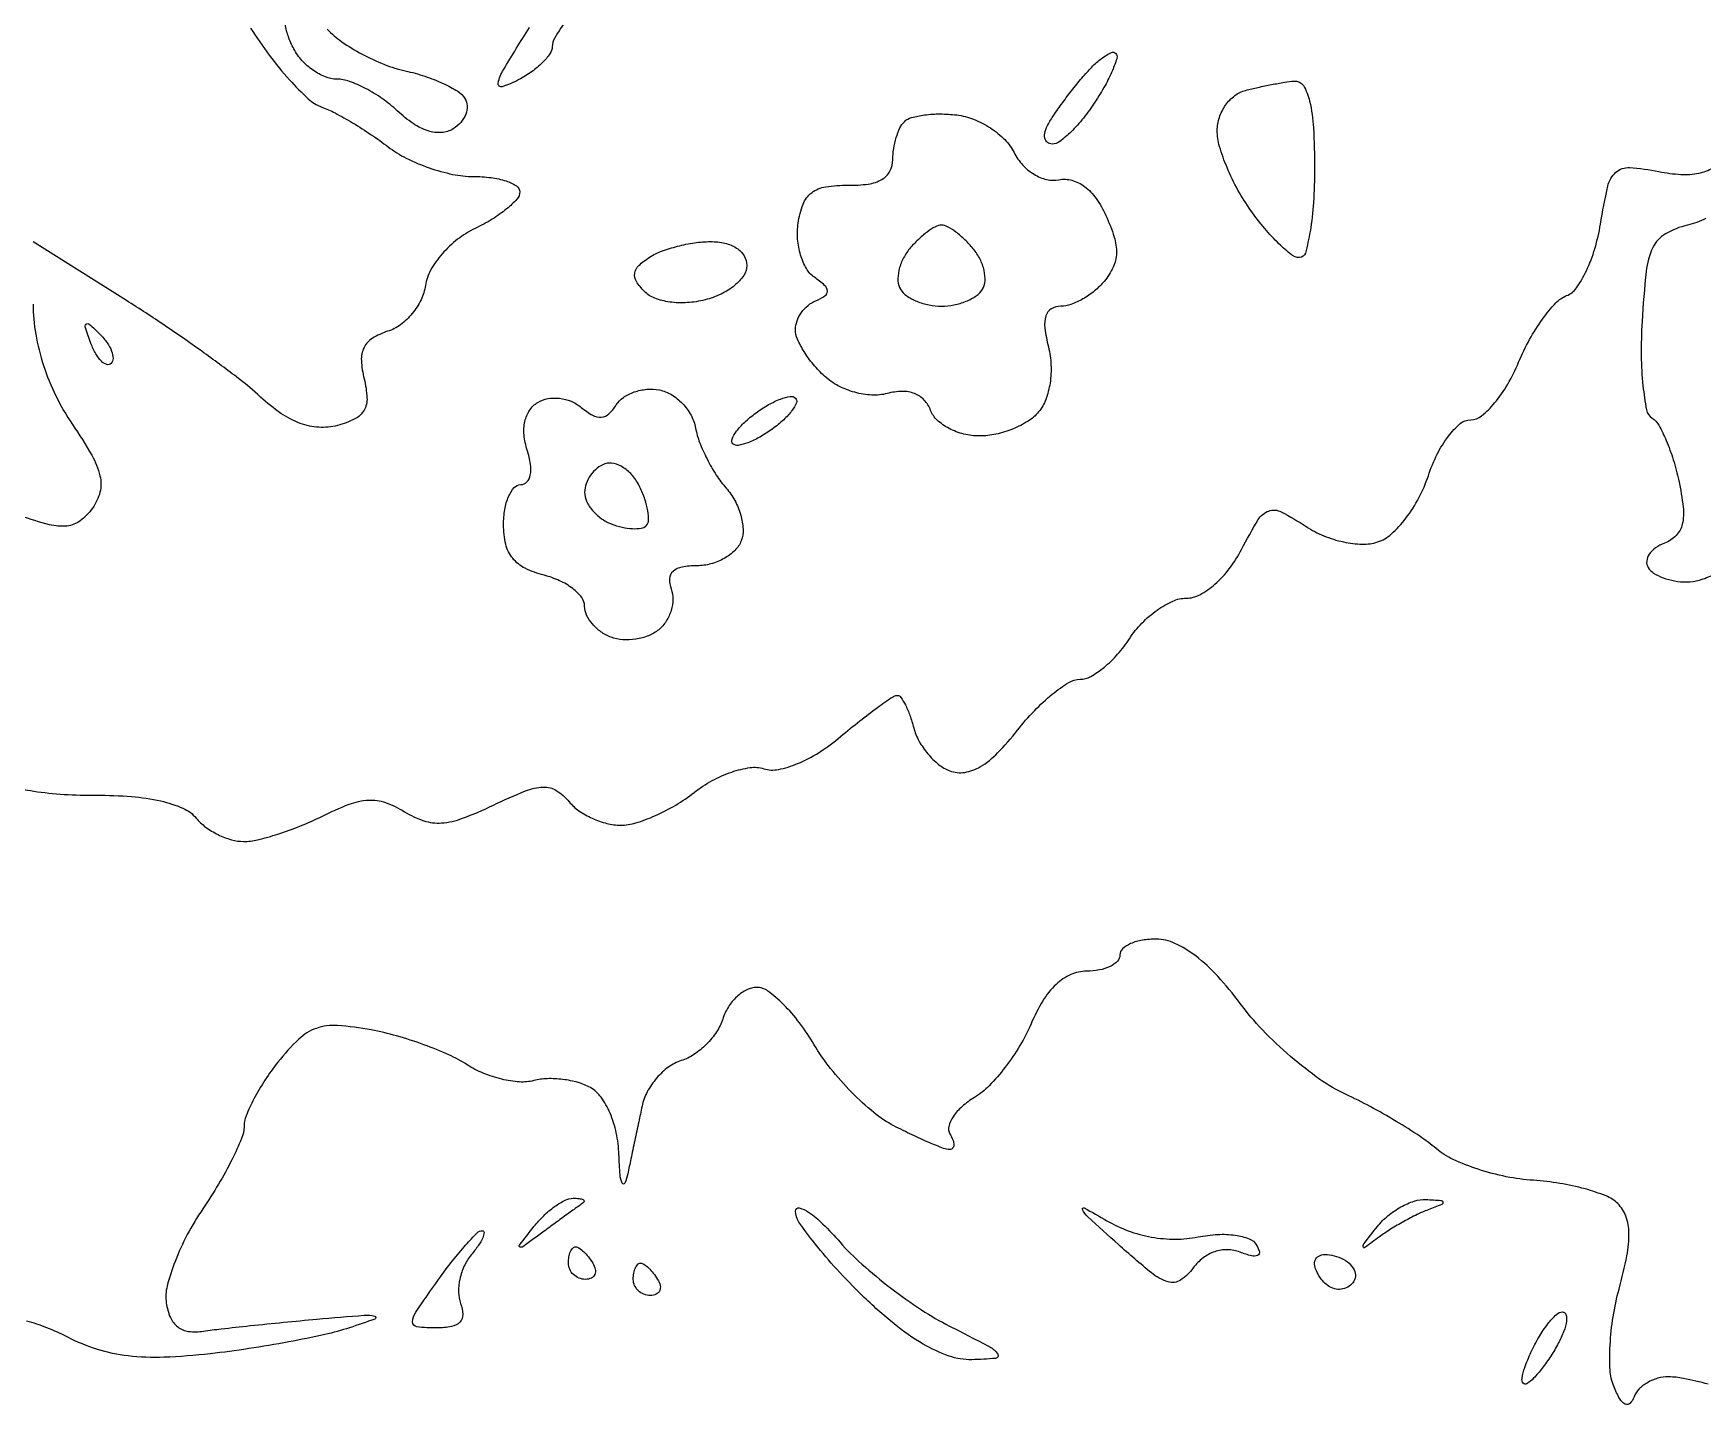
# Model space of a CAD drawing. Extents: x 0 to 102, y 0 to 135.
# Drawn here: x 48.56 to 57.27, y 56.03 to 63.18 of the extents above; entities that cross this region are included whole.
import ezdxf

# ---------------------------------------------------------------- set-up
doc = ezdxf.new("R2010")
doc.units = 0
doc.header["$MEASUREMENT"] = 0

msp = doc.modelspace()

# ---------------------------------------------------------------- linework, layer by layer
for points in [[(49.694817, 63.208371, 0.020164), (49.792099, 63.067213, 0.022495), (49.897146, 62.939603, 0.022549), (49.995586, 62.839854, 0.099655), (50.065662, 62.797058, -0.034367), (50.135033, 62.76622, -0.013214), (50.226938, 62.714395, -0.013011), (50.324025, 62.652727, -0.015637), (50.411859, 62.5896, 0.048123), (50.506801, 62.530304, 0.031696), (50.625554, 62.480272, 0.031848), (50.7485, 62.446022, 0.052051), (50.856009, 62.4348, -0.031301), (50.948867, 62.428981, -0.048429), (51.027198, 62.411305, -0.062019), (51.08152, 62.385558, -0.25649), (51.0984, 62.354816, -0.186058), (51.083772, 62.316867, -0.036819), (51.030059, 62.265675, -0.034448), (50.95483, 62.212094, -0.026082), (50.86575, 62.163674, 0.053732), (50.774376, 62.107263, 0.04814), (50.693352, 62.030769, 0.050972), (50.63364, 61.946431, 0.09335), (50.60659, 61.866957, -0.077165), (50.583724, 61.791958, -0.059819), (50.537634, 61.719964, -0.060436), (50.476444, 61.661675, -0.08346), (50.409071, 61.627123, 0.062253), (50.330066, 61.59073, 0.140078), (50.28615, 61.542288, 0.128354), (50.272297, 61.474908, 0.048378), (50.286719, 61.378978, -0.047908), (50.301608, 61.280571, -0.144658), (50.286115, 61.215256, -0.148443), (50.237956, 61.169864, -0.051376), (50.147516, 61.135983, -0.079374), (50.050948, 61.126551, -0.073455), (49.953471, 61.147093, -0.062075), (49.852786, 61.199299, -0.036242), (49.746477, 61.284352, 0.02339), (49.632125, 61.38076, 0.007419), (49.453026, 61.513787, 0.007389), (49.248724, 61.656346, 0.008156), (49.04685, 61.788073), (48.5604, 62.094298)], [(50.093964, 63.204136, 0.053175), (50.17027, 63.137946, 0.029086), (50.275955, 63.073133, 0.028653), (50.392215, 63.019154, 0.040317), (50.5015, 62.985732, -0.025678), (50.603681, 62.957722, -0.028727), (50.69859, 62.920217, -0.029815), (50.774678, 62.879302, -0.11658), (50.812168, 62.841833, -0.130749), (50.82392, 62.802956, -0.100646), (50.816519, 62.759072, -0.088401), (50.790974, 62.716844, -0.074344), (50.750996, 62.683035, -0.124568), (50.690159, 62.663835, -0.092825), (50.620064, 62.672804, -0.071427), (50.542469, 62.710765, -0.039165), (50.459755, 62.777094, 0.035241), (50.382121, 62.840355, 0.032703), (50.29447, 62.893841, 0.034339), (50.210074, 62.930911, 0.086519), (50.144174, 62.9424, -0.096524), (50.084509, 62.954026, -0.057356), (50.020715, 62.988835, -0.054426), (49.962687, 63.04002, -0.062038), (49.919953, 63.100477, -0.038119), (49.891536, 63.164941, -0.048722), (49.876013, 63.227927, -0.057134)], [(51.344078, 63.254304, 0.013488), (51.280533, 63.157238, 0.139053), (51.2676, 63.111633, -0.155588), (51.255941, 63.075073, -0.043497), (51.216593, 63.028767, -0.039414), (51.16042, 62.981383, -0.032648), (51.09396, 62.940024, -0.044786), (51.007368, 62.903221, -0.573003), (50.986177, 62.922119, -0.086502), (51.013334, 62.991982, -0.003915), (51.14857, 63.211997, -0.013374)], [(48.432498, 59.253893, 0.020654), (48.563368, 59.228674, 0.021201), (48.721716, 59.211718, 0.018007), (48.88983, 59.206966, -0.02149), (49.073653, 59.200487, -0.036533), (49.225664, 59.177321, -0.044847), (49.341313, 59.139777, -0.119194), (49.410461, 59.088207, 0.060927), (49.459951, 59.04151, 0.044035), (49.524815, 59.00204, 0.044596), (49.594306, 58.975126, 0.070208), (49.657561, 58.9662, 0.058764), (49.731214, 58.974886, 0.01883), (49.837502, 59.004582, 0.018496), (49.954345, 59.046848, 0.019668), (50.065325, 59.096863, -0.023719), (50.208643, 59.160061, -0.077896), (50.309456, 59.181802, -0.099505), (50.398029, 59.169191, -0.054669), (50.497072, 59.121467, 0.059453), (50.597831, 59.074096, 0.09881), (50.690634, 59.062554, 0.072557), (50.799905, 59.086772, 0.020503), (50.960642, 59.155484, -0.014387), (51.128049, 59.229482, -0.085883), (51.220928, 59.249869, -0.152871), (51.289081, 59.231837, -0.07917), (51.355951, 59.17318, 0.068086), (51.40705, 59.126324, 0.044551), (51.476635, 59.086749, 0.044235), (51.552908, 59.059799, 0.062892), (51.624165, 59.0508, 0.074514), (51.703303, 59.06266, 0.030285), (51.805599, 59.100938, 0.029136), (51.91248, 59.156156, 0.032861), (52.007799, 59.221482, -0.041832), (52.101637, 59.283351, -0.042452), (52.204014, 59.328389, -0.04604), (52.299593, 59.351532, -0.113707), (52.37106, 59.345738, 0.12598), (52.447123, 59.341421, 0.050642), (52.547497, 59.371938, 0.043473), (52.659431, 59.430673, 0.032356), (52.77183, 59.513456, -0.007456), (52.872341, 59.595503, -0.010793), (52.96372, 59.664695, -0.006701), (53.041709, 59.719566, -0.151061), (53.067695, 59.7276, -0.247583), (53.08636, 59.717755, -0.032774), (53.109878, 59.678023, -0.031783), (53.133284, 59.623484, -0.021521), (53.153201, 59.558827, 0.062888), (53.180737, 59.490164, 0.047962), (53.226701, 59.423388, 0.04898), (53.283029, 59.368305, 0.077636), (53.341435, 59.334758, 0.131503), (53.419035, 59.326588, 0.096005), (53.500907, 59.35629, 0.065405), (53.590934, 59.427626, 0.026518), (53.693998, 59.545831, -0.025472), (53.782528, 59.647797, -0.030442), (53.876129, 59.733954, -0.031687), (53.962085, 59.795292, -0.140014), (54.021281, 59.8122, 0.129362), (54.076516, 59.826734, 0.043335), (54.145905, 59.874328, 0.039707), (54.216881, 59.942766, 0.036062), (54.27868, 60.0237, -0.047144), (54.343345, 60.104611, -0.045461), (54.422758, 60.173072, -0.049002), (54.5043, 60.220051, -0.10659), (54.574557, 60.2352, 0.124556), (54.64543, 60.253134, 0.056603), (54.724431, 60.308203, 0.049927), (54.800566, 60.390062, 0.043067), (54.863303, 60.489393, -0.015964), (54.950193, 60.645033, -0.173558), (55.004925, 60.689839, -0.209107), (55.070407, 60.68525, -0.024456), (55.199734, 60.609278, 0.047371), (55.292138, 60.560539, 0.044288), (55.394153, 60.528738, 0.046999), (55.492359, 60.516923, 0.083477), (55.572831, 60.528326, 0.107958), (55.64424, 60.569442, 0.044978), (55.719896, 60.651735, 0.041708), (55.788001, 60.757955, 0.042024), (55.837334, 60.873742, -0.036055), (55.883397, 60.985531, -0.046268), (55.942026, 61.080008, -0.0537), (56.003778, 61.145611, -0.178957), (56.058378, 61.1658, 0.173558), (56.114845, 61.186009, 0.047157), (56.18321, 61.253861, 0.041805), (56.251181, 61.35083, 0.033018), (56.30829, 61.465581, -0.027099), (56.365411, 61.583842, -0.029818), (56.433384, 61.691358, -0.031169), (56.50191, 61.775117, -0.11459), (56.55825, 61.813215, 0.149353), (56.609795, 61.853461, 0.042243), (56.661589, 61.942486, 0.03854), (56.705853, 62.058169, 0.032471), (56.734927, 62.186089, -0.016104), (56.773093, 62.383723, -0.154599), (56.815874, 62.456781, -0.204398), (56.887146, 62.481277, -0.03131), (57.039113, 62.460667, 0.034464), (57.154671, 62.445736, 0.065215), (57.248191, 62.452355, 0.084115), (57.320055, 62.480123, 0.11051)], [(57.285113, 62.215699, -0.059872), (57.1896, 62.18103, 0.073445), (57.073829, 62.135431, 0.153137), (57.008774, 62.064902, 0.083733), (56.973635, 61.939908, 0.012424), (56.952073, 61.677969, 0.016737), (56.947845, 61.500451, 0.023687), (56.956853, 61.342656, 0.02125), (56.975403, 61.217274, 0.206229), (57.004895, 61.173807, -0.125002), (57.039132, 61.137362, -0.02574), (57.078108, 61.057491, -0.025586), (57.114778, 60.957456, -0.021643), (57.143409, 60.84848, -0.023766), (57.166586, 60.71024, -0.085263), (57.161993, 60.621169, -0.137308), (57.130257, 60.562316, -0.10967), (57.069923, 60.522365, 0.060565), (57.022457, 60.497206, 0.091431), (56.989635, 60.464032, 0.120495), (56.976307, 60.428397, 0.169501), (56.983579, 60.395535, 0.115165), (57.012494, 60.366475, 0.049459), (57.061829, 60.342047, 0.045393), (57.121911, 60.325407, 0.044895), (57.184234, 60.3198, 0.071131), (57.251083, 60.329358, 0.044602), (57.324765, 60.358208, 0.043936)], [(48.5604, 61.768755, 0.043176), (48.573946, 61.612174, 0.035695), (48.614412, 61.449608, 0.034764), (48.679089, 61.289916, 0.035493), (48.764886, 61.141884, -0.017765), (48.866226, 60.980498, -0.072576), (48.909072, 60.873313, -0.120116), (48.908755, 60.787752, -0.097453), (48.869809, 60.704394, -0.071864), (48.805459, 60.638672, -0.137446), (48.73738, 60.611538, -0.09056), (48.645652, 60.618386, -0.020072), (48.494355, 60.664408, 0.024213)], [(57.2976, 56.134989, 0.010829), (57.167928, 56.164903, 0.049123), (57.0909, 56.173169, 0.06946), (57.034045, 56.165738, 0.06414), (56.979715, 56.142974, 0.068118), (56.936013, 56.108994, 0.104476), (56.9104, 56.06865, -0.104157), (56.888962, 56.034836, -0.331376), (56.864103, 56.03087, -0.147925), (56.836033, 56.058389, -0.027918), (56.804729, 56.123901, -0.084192), (56.785488, 56.209157, -0.026991), (56.785488, 56.339421, -0.026063), (56.801201, 56.48699, -0.026391), (56.832147, 56.631501, 0.016869), (56.87285, 56.805339, 0.053113), (56.883618, 56.924476, 0.08315), (56.86776, 57.010687, 0.111733), (56.825018, 57.077316, 0.100283), (56.764093, 57.117057, 0.027246), (56.654481, 57.15382, 0.026421), (56.522834, 57.182748, 0.024714), (56.3859, 57.198434, -0.033954), (56.243927, 57.217358, -0.028583), (56.097202, 57.256005, -0.029557), (55.967019, 57.307067, -0.067581), (55.8783, 57.363665, 0.028542), (55.79227, 57.428488, 0.011964), (55.669711, 57.506138, 0.011792), (55.534325, 57.583158, 0.015013), (55.405811, 57.647411, -0.045822), (55.27188, 57.725019, -0.023615), (55.119171, 57.844513, -0.023261), (54.972499, 57.983281, -0.032432), (54.855911, 58.121215, 0.026276), (54.738557, 58.26357, 0.043577), (54.623896, 58.368631, 0.053824), (54.515909, 58.434406, 0.107673), (54.41895, 58.4566, 0.042529), (54.346075, 58.451161, 0.062558), (54.284515, 58.433161, 0.082545), (54.242821, 58.406193, 0.211039), (54.2286, 58.374, -0.195042), (54.215496, 58.341685, -0.086881), (54.177629, 58.314251, -0.066757), (54.121495, 58.295628, -0.046788), (54.055083, 58.2894, 0.105886), (53.972088, 58.271625, 0.084402), (53.895853, 58.220539, 0.066668), (53.826778, 58.134923, 0.036275), (53.765093, 58.01445, -0.035336), (53.707389, 57.901227, -0.028473), (53.630372, 57.78839, -0.029316), (53.546822, 57.692057, -0.063012), (53.470027, 57.630983, 0.044102), (53.405375, 57.583431, 0.064199), (53.358753, 57.530304, 0.084379), (53.336088, 57.480052, 0.20503), (53.34201, 57.440633, -0.044568), (53.357742, 57.409236, -0.096963), (53.362603, 57.382838, -0.175131), (53.356228, 57.365798, -0.219969), (53.341092, 57.3588, -0.092504), (53.309413, 57.364711, -0.00835), (53.234395, 57.395169, -0.010619), (53.145632, 57.435192, -0.008103), (53.05018, 57.482608, -0.052646), (52.94575, 57.551392, -0.026548), (52.829236, 57.657935, -0.026033), (52.71935, 57.781982, -0.034974), (52.634234, 57.905608, 0.028495), (52.557546, 58.020139, 0.035194), (52.473121, 58.116912, 0.037861), (52.393021, 58.185399, 0.159254), (52.333654, 58.2048, 0.117955), (52.28232, 58.192519, 0.070626), (52.230671, 58.156369, 0.064356), (52.186541, 58.102962, 0.063763), (52.157273, 58.039928, -0.070387), (52.125109, 57.972978, -0.049208), (52.071943, 57.908133, -0.049218), (52.007148, 57.854944, -0.070532), (51.940269, 57.822789, 0.08258), (51.874364, 57.789135, 0.055916), (51.812451, 57.731617, 0.054892), (51.763607, 57.660342, 0.070612), (51.73639, 57.585811, 0.000054), (51.718782, 57.502801, 0.000034), (51.698193, 57.405656, 0.000034), (51.67793, 57.309984, 0.000062), (51.661408, 57.2319, -0.047758), (51.646233, 57.183504, -0.655272), (51.632748, 57.18335, -0.087422), (51.621626, 57.227347, -0.009247), (51.615814, 57.333446, 0.043401), (51.601972, 57.445435, 0.048452), (51.569155, 57.54911, 0.054068), (51.522477, 57.632284, 0.110736), (51.467084, 57.681934, 0.058854), (51.402421, 57.708713, 0.037959), (51.322846, 57.724776, 0.037868), (51.241423, 57.728654, 0.056981), (51.171134, 57.71861, -0.081755), (51.097252, 57.711746, -0.040934), (51.004269, 57.726022, -0.039216), (50.908087, 57.757102, -0.04652), (50.8236, 57.801509, 0.039189), (50.728736, 57.853155, 0.018027), (50.598211, 57.90592, 0.017727), (50.456188, 57.951832, 0.023431), (50.323828, 57.982873, 0.027464), (50.147841, 58.00563, 0.101833), (50.037454, 57.991279, 0.1093), (49.945941, 57.935173, 0.034153), (49.837378, 57.815028, 0.02186), (49.76956, 57.720593, 0.023762), (49.712246, 57.623126, 0.024132), (49.671498, 57.535621, 0.097192), (49.6602, 57.478048, -0.099785), (49.647734, 57.416205, -0.016811), (49.597004, 57.306011, -0.017807), (49.52743, 57.178861, -0.014988), (49.445065, 57.049295, 0.027762), (49.364557, 56.915207, 0.028733), (49.300419, 56.774526, 0.029981), (49.259509, 56.646975, 0.098518), (49.254756, 56.559088, 0.065669), (49.2761, 56.483012, 0.129594), (49.314427, 56.433875, 0.131841), (49.37149, 56.410522, 0.069128), (49.448741, 56.41143, -0.008885), (49.540712, 56.423644, -0.002178), (49.692466, 56.44039, -0.00223), (49.866548, 56.458047, -0.002225), (50.0409, 56.474164, -0.002156), (50.287731, 56.4948, -0.084284), (50.342307, 56.489926, -0.734021), (50.343013, 56.474971, -0.009519), (50.211059, 56.4294, -0.023864), (50.081803, 56.394215, -0.008394), (49.893394, 56.355774, -0.008311), (49.68453, 56.320382, -0.009644), (49.4847, 56.293861, -0.018133), (49.242544, 56.275325, -0.038882), (49.055444, 56.282361, -0.047072), (48.895912, 56.316262, -0.043474), (48.741007, 56.380001, 0.025259), (48.631546, 56.429771, 0.032231), (48.526074, 56.463766, 0.033786)]]:
    msp.add_lwpolyline(points, format="xyb")
for points in [[(54.206641, 63.077159, -0.278156), (54.212942, 63.051719, -0.025379), (54.189577, 62.987818, -0.027081), (54.151107, 62.909272, -0.017615), (54.09873, 62.82284, -0.023665), (54.037977, 62.739052, -0.030183), (53.974001, 62.668284, -0.031021), (53.915238, 62.617428, -0.164298), (53.875477, 62.604, -0.168689), (53.850206, 62.612776, -0.181488), (53.836746, 62.635064, -0.118585), (53.83852, 62.669231, -0.057387), (53.855775, 62.70975, -0.021342), (53.887654, 62.760607, -0.008352), (53.93575, 62.828078, -0.008249), (53.990281, 62.89944, -0.010169), (54.043549, 62.964069, -0.024154), (54.095026, 63.018449, -0.03958), (54.144098, 63.058573, -0.048182), (54.184699, 63.081284, -0.309093)], [(55.13805, 62.932586, -0.287433), (55.185414, 62.908691, -0.079078), (55.218289, 62.827785, -0.043524), (55.238075, 62.688525, -0.013536), (55.2438, 62.4771, -0.015932), (55.238115, 62.298728, -0.026036), (55.220641, 62.148482, -0.024), (55.195861, 62.035461, -0.33889), (55.164961, 62.0118, -0.168688), (55.124196, 62.025956, -0.025192), (55.057886, 62.083977, -0.025961), (54.983925, 62.163419, -0.019752), (54.911161, 62.25751, -0.029028), (54.844195, 62.364147, -0.026321), (54.787595, 62.481299, -0.027262), (54.748208, 62.591616, -0.072229), (54.7362, 62.674307, -0.080918), (54.747324, 62.74259, -0.073031), (54.77969, 62.806502, -0.075711), (54.827684, 62.856424, -0.099916), (54.88425, 62.884083, -0.009497), (54.948671, 62.899617, -0.007199), (55.019874, 62.91429, -0.007284), (55.087123, 62.926129, -0.016791)], [(53.377474, 62.755934, -0.065577), (53.465257, 62.733695, -0.050309), (53.553124, 62.687993, -0.051341), (53.627964, 62.627132, -0.079442), (53.67674, 62.559798, 0.067504), (53.721309, 62.495091, 0.071801), (53.780679, 62.446143, 0.078111), (53.846615, 62.419022, 0.107773), (53.910419, 62.417772, -0.117672), (53.978567, 62.415103, -0.094181), (54.044544, 62.382314, -0.076489), (54.1047, 62.320162, -0.047254), (54.155507, 62.231829, -0.030672), (54.198717, 62.119156, -0.083252), (54.210509, 62.034723, -0.102818), (54.193272, 61.961855, -0.063969), (54.146079, 61.887405, -0.047934), (54.096255, 61.837891, -0.041424), (54.035523, 61.796013, -0.043489), (53.97355, 61.767293, -0.086977), (53.920529, 61.758, 0.134538), (53.870717, 61.744349, 0.187147), (53.842435, 61.708345, 0.106152), (53.837036, 61.644472, 0.029687), (53.855735, 61.545401, -0.050754), (53.869224, 61.452697, -0.048233), (53.864144, 61.357533, -0.051243), (53.842025, 61.271668, -0.084755), (53.804688, 61.207001, -0.078469), (53.749892, 61.1588, -0.044354), (53.671086, 61.118154, -0.042943), (53.582177, 61.090485, -0.05402), (53.496486, 61.0812, -0.060718), (53.414736, 61.091164, -0.060125), (53.337482, 61.120479, -0.065682), (53.276082, 61.163756, -0.115321), (53.241378, 61.214916, 0.096332), (53.207753, 61.268731, 0.113225), (53.158053, 61.302351, 0.098441), (53.092925, 61.313733, 0.058202), (53.014503, 61.302721, -0.076856), (52.934623, 61.294515, -0.055129), (52.845899, 61.308942, -0.05367), (52.759839, 61.343173, -0.06252), (52.68777, 61.393617, -0.035012), (52.629922, 61.453846, -0.034949), (52.581006, 61.521591, -0.037144), (52.547018, 61.586678, -0.102102), (52.5366, 61.637162, -0.088928), (52.54449, 61.681173, -0.065193), (52.567664, 61.72515, -0.064063), (52.601921, 61.762433, -0.078724), (52.64235, 61.786809, 0.049742), (52.690157, 61.811995, 0.267881), (52.702784, 61.837285, 0.198316), (52.688448, 61.866813, 0.028773), (52.634948, 61.909177, -0.109682), (52.593696, 61.954348, -0.057449), (52.563422, 62.024612, -0.053061), (52.547834, 62.107432, -0.055173), (52.550348, 62.190567, -0.056526), (52.576155, 62.290221, -0.139493), (52.621063, 62.350096, -0.125297), (52.694257, 62.381109, -0.041479), (52.81155, 62.389165, 0.037644), (52.916279, 62.395553, 0.096859), (52.987722, 62.419967, 0.140465), (53.029085, 62.462685, 0.123164), (53.0442, 62.523115, -0.038965), (53.048647, 62.580098, -0.035108), (53.061908, 62.637781, -0.036884), (53.081331, 62.687874, -0.085652), (53.104484, 62.720684, -0.130277), (53.141708, 62.74231, -0.034712), (53.209542, 62.755906, -0.032753), (53.291624, 62.761078, -0.028659)], [(53.298, 62.181, 0.126559), (53.266645, 62.172934, 0.033646), (53.222849, 62.144812, 0.031891), (53.17571, 62.104958, 0.028123), (53.131876, 62.057806, 0.05732), (53.096841, 62.004122, 0.06058), (53.075699, 61.94486, 0.067771), (53.070881, 61.889197, 0.126816), (53.08421, 61.846306, 0.105434), (53.11662, 61.812456, 0.051379), (53.169523, 61.78394, 0.047739), (53.23305, 61.764546, 0.050266), (53.298, 61.758, 0.050266), (53.36295, 61.764546, 0.047739), (53.426477, 61.78394, 0.051379), (53.47938, 61.812456, 0.105434), (53.51179, 61.846306, 0.126816), (53.525119, 61.889197, 0.067771), (53.520301, 61.94486, 0.06058), (53.499159, 62.004122, 0.05732), (53.464124, 62.057806, 0.028123), (53.42029, 62.104958, 0.031891), (53.373151, 62.144812, 0.033646), (53.329355, 62.172934, 0.126559)], [(52.09245, 62.095105, -0.057324), (52.168839, 62.086844, -0.089012), (52.229736, 62.061112, -0.111437), (52.268733, 62.021014, -0.138253), (52.2828, 61.971112, -0.150713), (52.266769, 61.919137, -0.070554), (52.218852, 61.866577, -0.060297), (52.148376, 61.82138, -0.051018), (52.065106, 61.791186, -0.045549), (51.971968, 61.776645, -0.050695), (51.881097, 61.780051, -0.056431), (51.803036, 61.800109, -0.105677), (51.748563, 61.835397, -0.055268), (51.706772, 61.887611, -0.181052), (51.697865, 61.930166, -0.168672), (51.718961, 61.970092, -0.046716), (51.775907, 62.014027, -0.051905), (51.837877, 62.044735, -0.026406), (51.920946, 62.070754, -0.025915), (52.010328, 62.088772, -0.035089)], [(48.909298, 61.61136, -0.043285), (48.946065, 61.56794, -0.063152), (48.969629, 61.523758, -0.082976), (48.9773, 61.48557, -0.20742), (48.967061, 61.459661, -0.278911), (48.944373, 61.454075, -0.120343), (48.916646, 61.470776, -0.070189), (48.887487, 61.509214, -0.036269), (48.861939, 61.564001, -0.008399), (48.832661, 61.644956, -0.286372), (48.83707, 61.663994, -0.400052), (48.853416, 61.664391, -0.011214)], [(51.41926, 61.229851, 0.044758), (51.478244, 61.189214, 0.147543), (51.52383, 61.17898, 0.171957), (51.563143, 61.196194, 0.066076), (51.601435, 61.243014, -0.104314), (51.638875, 61.282292, -0.066934), (51.695292, 61.310793, -0.062974), (51.761212, 61.32473, -0.068311), (51.826666, 61.321203, -0.089193), (51.88941, 61.296999, -0.066198), (51.947382, 61.250283, -0.065135), (51.992001, 61.189115, -0.079854), (52.015612, 61.122528, 0.046325), (52.036668, 61.047612, 0.026006), (52.075129, 60.961153, 0.025752), (52.123452, 60.877157, 0.037931), (52.174894, 60.809401, -0.058081), (52.220302, 60.744318, -0.053792), (52.250936, 60.668864, -0.0576), (52.263114, 60.594861, -0.103982), (52.253416, 60.534451, -0.106791), (52.220886, 60.484712, -0.066529), (52.165029, 60.442602, -0.062166), (52.095494, 60.414106, -0.066288), (52.022604, 60.4044, 0.044564), (51.944714, 60.397444, 0.139134), (51.897881, 60.374553, 0.199504), (51.87966, 60.336427, 0.104984), (51.88802, 60.283685, -0.095952), (51.897404, 60.230638, -0.06993), (51.888086, 60.171334, -0.06774), (51.862209, 60.115025, -0.078167), (51.823194, 60.070726, -0.078091), (51.770478, 60.039351, -0.056005), (51.704269, 60.021091, -0.055765), (51.635309, 60.017931, -0.075338), (51.574423, 60.031292, -0.063585), (51.521803, 60.059589, -0.061229), (51.477227, 60.100513, -0.066191), (51.447005, 60.147292, -0.110801), (51.4368, 60.19278, 0.164241), (51.421442, 60.238274, 0.06678), (51.374672, 60.285127, 0.05631), (51.306223, 60.326196, 0.045535), (51.2253, 60.35454, -0.05389), (51.126212, 60.391113, -0.108473), (51.061611, 60.443071, -0.111257), (51.025698, 60.516341, -0.0586), (51.0138, 60.617512, -0.041106), (51.020418, 60.697873, -0.060565), (51.040326, 60.765745, -0.079629), (51.069559, 60.811836, -0.214883), (51.104101, 60.8274, 0.210941), (51.13564, 60.841325, 0.139989), (51.153506, 60.87729, 0.084072), (51.154371, 60.93445, 0.038698), (51.137348, 61.007162, -0.052926), (51.121115, 61.086597, -0.078388), (51.125413, 61.157409, -0.092177), (51.149819, 61.214985, -0.10854), (51.192259, 61.256123, -0.094067), (51.244397, 61.276105, -0.073541), (51.305107, 61.278024, -0.070575), (51.366161, 61.262034, -0.074052)], [(52.536334, 61.278866, -0.302883), (52.54124, 61.254309, -0.062745), (52.518359, 61.214003, -0.046666), (52.475124, 61.166167, -0.027818), (52.415743, 61.117457, -0.027601), (52.350266, 61.074915, -0.040726), (52.288275, 61.045762, -0.04742), (52.237492, 61.032067, -0.243138), (52.210552, 61.040648, -0.302883), (52.205645, 61.065205, -0.062745), (52.228527, 61.105511, -0.046666), (52.271762, 61.153347, -0.027818), (52.331143, 61.202057, -0.027601), (52.39662, 61.244599, -0.040726), (52.45861, 61.273752, -0.04742), (52.509394, 61.287447, -0.243138)], [(51.72504, 60.814993, 0.060783), (51.687813, 60.872749, 0.073294), (51.639778, 60.915782, 0.086529), (51.588749, 60.938056, 0.146496), (51.54255, 60.935653, 0.084832), (51.502128, 60.912928, 0.067786), (51.467864, 60.876443, 0.068041), (51.444716, 60.832279, 0.086944), (51.4368, 60.787101, 0.109934), (51.447113, 60.740762, 0.066273), (51.477634, 60.69318, 0.061436), (51.522659, 60.65162, 0.064156), (51.575809, 60.62296, 0.035112), (51.632214, 60.605746, 0.043034), (51.686756, 60.598059, 0.048549), (51.732062, 60.60001, 0.162749), (51.758298, 60.613098, 0.192921), (51.769972, 60.640385, 0.046621), (51.766465, 60.690341, 0.041103), (51.751232, 60.751155, 0.030891)], [(51.376659, 57.105, -0.025033), (51.408388, 57.10341, -0.081051), (51.428695, 57.097968, -0.280207), (51.434168, 57.089981, -0.262974), (51.42975, 57.081061, 0.006866), (51.407685, 57.06563, 0.000676), (51.355152, 57.027696, 0.000854), (51.292671, 56.982289, 0.000677), (51.2253, 56.933011, -0.001613), (51.114158, 56.852037, -0.268706), (51.099788, 56.850574, -0.484056), (51.097292, 56.860532, -0.002253), (51.172209, 56.95695, -0.033687), (51.223158, 57.013606, -0.036088), (51.280161, 57.06151, -0.038743), (51.334747, 57.094924, -0.118513)], [(52.76925, 56.875264, 0.031555), (52.882741, 56.761083, 0.017979), (53.032964, 56.637254, 0.017902), (53.193775, 56.523024, 0.028156), (53.3403, 56.438049, -0.003659), (53.550132, 56.329725, -0.126308), (53.591081, 56.292698, -0.566614), (53.579992, 56.269547, -0.019078), (53.456251, 56.262739, -0.0889), (53.337274, 56.282004, -0.048065), (53.202241, 56.344574, -0.038541), (53.051735, 56.449099, -0.021591), (52.885201, 56.597306, -0.014055), (52.751691, 56.734367, -0.018805), (52.639002, 56.866388, -0.016212), (52.554558, 56.980628, -0.152188), (52.5366, 57.03826, -0.481769), (52.5566, 57.054199, -0.096827), (52.604941, 57.032723, -0.042117), (52.679814, 56.970255, -0.018006)], [(54.160397, 56.987828, 0.04579), (54.272186, 56.935063, 0.043421), (54.39371, 56.902384, 0.043911), (54.517643, 56.891432, 0.049483), (54.636586, 56.903187, -0.03549), (54.738097, 56.916092, -0.048493), (54.830143, 56.912277, -0.057875), (54.902297, 56.89355, -0.163343), (54.941834, 56.860692, -0.082578), (54.956317, 56.825337, -0.362245), (54.946824, 56.806699, -0.16704), (54.915001, 56.804352, -0.027257), (54.85526, 56.823615, 0.087357), (54.789759, 56.836357, 0.086074), (54.723485, 56.826079, 0.08238), (54.662191, 56.793387, 0.071386), (54.611214, 56.741224, -0.090199), (54.544628, 56.677999, -0.22425), (54.479698, 56.668955, -0.096576), (54.392994, 56.7158, -0.010747), (54.221597, 56.862942, -0.002296), (54.061078, 57.008189, -0.09404), (54.033022, 57.045621, -0.732085), (54.042613, 57.054783, -0.007806)], [(55.825209, 57.098321, -0.006498), (55.902956, 57.093536, -0.336357), (55.913603, 57.084133, -0.36139), (55.907109, 57.072107, -0.006885), (55.836, 57.044662, 0.025176), (55.778281, 57.019923, 0.013241), (55.7091, 56.983754, 0.01314), (55.640029, 56.942866, 0.019693), (55.5822, 56.903291, -0.003842), (55.506276, 56.847718, -0.545168), (55.497617, 56.851118, -0.216948), (55.50123, 56.866634, -0.002243), (55.571409, 56.95695, -0.053308), (55.626023, 57.013095, -0.046154), (55.693857, 57.059548, -0.048554), (55.764028, 57.090146, -0.090904)], [(50.90302, 56.9358, -0.437246), (50.91241, 56.925648, -0.087932), (50.905467, 56.89884, -0.045144), (50.882311, 56.858307, -0.020866), (50.845494, 56.809977, 0.065458), (50.809203, 56.752348, 0.054222), (50.786171, 56.683522, 0.056234), (50.779082, 56.614429, 0.08931), (50.79018, 56.556177, -0.085823), (50.801492, 56.498961, -0.200192), (50.785949, 56.459031, -0.154822), (50.742379, 56.435385, -0.047541), (50.666984, 56.4282, -0.028129), (50.562159, 56.434102, -0.391162), (50.539448, 56.460386, -0.142466), (50.555887, 56.510635, -0.004893), (50.6754, 56.682, -0.011432), (50.748047, 56.77924, -0.016643), (50.816811, 56.861246, -0.012179), (50.87666, 56.924795, -0.200372)], [(51.389507, 56.8512, -0.151918), (51.407335, 56.845655, -0.038439), (51.431214, 56.826349, -0.035638), (51.456343, 56.798983, -0.029505), (51.4791, 56.7666, -0.082592), (51.492341, 56.734274, -0.161196), (51.489709, 56.706851, -0.182303), (51.471821, 56.688623, -0.108972), (51.441793, 56.682, -0.093332), (51.407593, 56.68844, -0.09642), (51.378518, 56.706851, -0.099167), (51.359058, 56.73432, -0.105053), (51.3522, 56.7666, -0.042167), (51.354936, 56.798989, -0.061769), (51.363159, 56.826349, -0.081139), (51.375241, 56.844901, -0.210953)], [(51.727907, 56.7666, -0.151918), (51.745735, 56.761055, -0.038439), (51.769614, 56.741749, -0.035638), (51.794743, 56.714383, -0.029505), (51.8175, 56.682, -0.082592), (51.830741, 56.649674, -0.161196), (51.828109, 56.622251, -0.182303), (51.810221, 56.604023, -0.108972), (51.780193, 56.5974, -0.093332), (51.745993, 56.60384, -0.09642), (51.716918, 56.622251, -0.099167), (51.697458, 56.64972, -0.105053), (51.6906, 56.682, -0.042167), (51.693336, 56.714389, -0.061769), (51.701559, 56.741749, -0.081139), (51.713641, 56.760301, -0.210953)], [(55.370214, 56.79738, -0.065363), (55.415005, 56.773088, -0.09613), (55.445494, 56.740468, -0.122565), (55.457113, 56.704935, -0.157716), (55.448968, 56.671755, -0.101208), (55.424763, 56.646047, -0.09843), (55.392175, 56.63159, -0.097419), (55.356247, 56.630617, -0.09691), (55.322554, 56.643313, -0.062935), (55.292429, 56.667638, -0.051508), (55.266934, 56.700293, -0.053363), (55.249585, 56.735905, -0.086896), (55.2438, 56.768938, -0.197116), (55.254147, 56.794164, -0.143728), (55.280934, 56.809035, -0.094863), (55.321795, 56.810349, -0.052397)], [(56.536927, 56.51214, -0.330646), (56.554982, 56.49901, -0.109062), (56.557981, 56.464288, -0.060315), (56.544384, 56.41139, -0.029836), (56.515322, 56.348312, -0.021446), (56.476019, 56.281886, -0.02074), (56.430756, 56.218302, -0.02118), (56.386292, 56.165776, -0.068206), (56.351056, 56.136708, -0.389513), (56.332473, 56.140268, -0.19485), (56.325955, 56.165397, -0.056154), (56.34012, 56.222461, -0.019699), (56.372661, 56.300536, -0.024053), (56.414985, 56.381363, -0.032421), (56.461272, 56.449709, -0.033868), (56.505189, 56.498998, -0.1937)]]:
    msp.add_lwpolyline(points, format="xyb", close=True)

doc.saveas('drawing.dxf')
